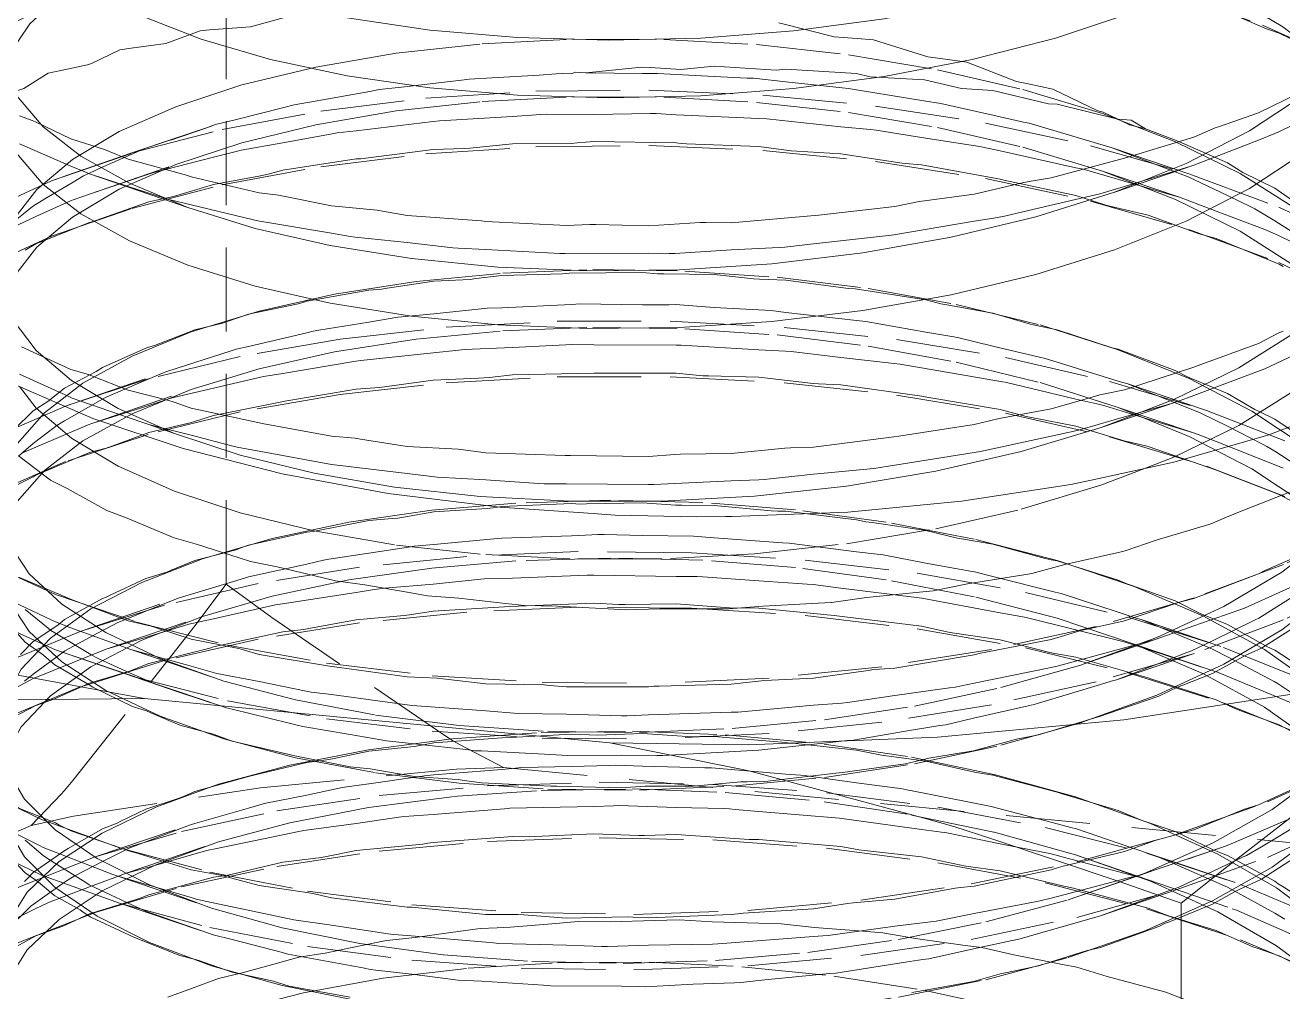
# Model space of a CAD drawing. Header units: millimetres. Extents: x 6 to 204, y 6 to 292.
# Drawn here: x 59.38 to 89.26, y 105.35 to 128.31 of the extents above; entities that cross this region are included whole.
import ezdxf

# ---------------------------------------------------------------- set-up
doc = ezdxf.new("R2010")
doc.units = ezdxf.units.MM
doc.linetypes.add('HIDDEN', pattern=[3, 2, -1])
doc.layers.add('M-VIEW', color=7, linetype='CONTINUOUS', lineweight=0)
doc.layers.add('M-VIEW-HIDD', color=8, linetype='HIDDEN', lineweight=0)

msp = doc.modelspace()

# ---------------------------------------------------------------- linework, layer by layer
at = {"layer": 'M-VIEW', "lineweight": 0}
for p, q in [((85.266, 124.346), (87.15, 124.983)), ((60.885, 124.785), (63.241, 123.98)), ((84.945, 118.753), (86.758, 119.369)), ((62.269, 118.842), (62.929, 118.614)), ((62.203, 112.32), (73.269, 111.265)), ((86.847, 84.457), (86.847, 107.454))]:
    msp.add_line(p, q, dxfattribs=at)
for points in [[(59.006, 131.109), (59.273, 130.606), (59.96, 129.87), (60.915, 129.177), (62.122, 128.543), (63.56, 127.979), (65.205, 127.498), (67.027, 127.11), (68.996, 126.824), (71.078, 126.646), (73.236, 126.581), (75.433, 126.634), (77.631, 126.804), (79.792, 127.09), (81.879, 127.491), (83.856, 128.001), (85.689, 128.612), (87.345, 129.318)], [(63.561, 129.349), (65.205, 128.869), (67.027, 128.48), (68.996, 128.194), (71.078, 128.016), (73.236, 127.952), (75.433, 128.004), (77.631, 128.174), (79.792, 128.461), (81.879, 128.861), (83.856, 129.371), (85.689, 129.983)], [(82.518, 123.746), (82.645, 123.777), (83.754, 124.038), (84.911, 124.301), (85.5, 124.482), (87.048, 124.951), (87.15, 124.983), (88.687, 125.581), (89.074, 125.734), (89.17, 125.773), (90.097, 126.228), (90.876, 126.623), (90.964, 126.669), (91.367, 126.916), (92.438, 127.613), (92.484, 127.643), (93.437, 128.443)], [(95.559, 128.005), (95.795, 127.749), (96.421, 126.65), (96.69, 125.527), (96.595, 124.4), (96.14, 123.287), (95.331, 122.208), (94.184, 121.182), (92.716, 120.225), (90.954, 119.354), (88.928, 118.584), (86.671, 117.928), (84.819, 117.526), (84.224, 117.397), (81.627, 117.001)], [(54.86, 127.225), (54.405, 126.113), (54.31, 124.985), (54.579, 123.863), (55.205, 122.764), (56.178, 121.708), (57.482, 120.712), (59.095, 119.795), (60.988, 118.971), (63.129, 118.254), (65.482, 117.657), (68.006, 117.19), (70.659, 116.861), (72.877, 116.711), (73.395, 116.673), (75.326, 116.631), (76.022, 116.64), (76.166, 116.638), (78.926, 116.747), (81.627, 117.001)], [(81.384, 121.903), (83.391, 122.387), (85.261, 122.975), (86.963, 123.658), (88.467, 124.427), (89.746, 125.271), (90.779, 126.177), (91.548, 127.132)], [(59.243, 126.158), (59.542, 126.049), (59.627, 126.01), (60.463, 125.61), (61.262, 125.359), (61.356, 125.321), (61.828, 125.125), (63.213, 124.749), (63.325, 124.709), (64.939, 124.33), (65.394, 124.274), (65.513, 124.251), (66.654, 124.02), (67.744, 123.914), (67.869, 123.894), (68.455, 123.792), (70.222, 123.663), (70.324, 123.649), (72.242, 123.554), (72.799, 123.578), (72.934, 123.575), (74.192, 123.541), (75.42, 123.621), (75.555, 123.621), (76.154, 123.618), (78.043, 123.783), (78.167, 123.792), (80.042, 124), (80.619, 124.12), (80.75, 124.139), (81.929, 124.298), (83.108, 124.577), (83.233, 124.598), (83.754, 124.682), (85.5, 125.149), (85.582, 125.175), (87.15, 125.651), (87.651, 125.869), (87.758, 125.907), (88.687, 126.228), (89.626, 126.688)], [(81.384, 121.903), (79.284, 121.531), (77.119, 121.272), (74.927, 121.13), (72.744, 121.104), (70.608, 121.194), (68.556, 121.396), (66.624, 121.704), (64.843, 122.111), (63.246, 122.608), (61.858, 123.185), (60.704, 123.829), (59.805, 124.529), (59.174, 125.269), (59.017, 125.613)], [(82.518, 123.746), (82.394, 123.725), (81.929, 123.651), (80.018, 123.327), (79.893, 123.312), (78.111, 123.119), (77.431, 123.038), (77.295, 123.03), (76.154, 122.973), (74.816, 122.89), (74.683, 122.89), (74.192, 122.894), (72.21, 122.884), (72.086, 122.89), (70.324, 122.984), (69.666, 123.011), (69.536, 123.025), (68.455, 123.148), (67.219, 123.274), (67.097, 123.294), (66.654, 123.373), (64.904, 123.666), (64.8, 123.69), (63.325, 124.046), (62.791, 124.17), (62.687, 124.202), (61.828, 124.481), (60.885, 124.785), (60.793, 124.823), (60.463, 124.962), (59.243, 125.488)], [(81.384, 123.273), (83.391, 123.757), (85.264, 124.346)], [(81.384, 123.273), (79.284, 122.901), (77.119, 122.642), (74.927, 122.5), (72.744, 122.475), (70.608, 122.564), (68.556, 122.766), (66.624, 123.074), (64.843, 123.481), (63.244, 123.979)], [(85.959, 117.774), (86.672, 118.048), (88.213, 118.803), (89.535, 119.634), (90.613, 120.53), (91.434, 121.483)], [(82.518, 118.972), (83.754, 119.195), (84.789, 119.492), (84.911, 119.528), (85.03, 119.554), (85.5, 119.652), (87.15, 120.187), (87.253, 120.226), (88.687, 120.751), (89.17, 121), (89.269, 121.042)], [(76.942, 117.518), (77.079, 117.534), (78.111, 117.644), (79.544, 117.781), (80.042, 117.863), (81.929, 118.158), (82.08, 118.181), (83.754, 118.552), (84.371, 118.684), (84.492, 118.711), (85.5, 119.005), (86.645, 119.335), (86.758, 119.369), (87.15, 119.515), (88.687, 120.089), (88.832, 120.145), (90.097, 120.744)], [(82.518, 118.972), (81.929, 118.823), (80.138, 118.549), (80.018, 118.532), (78.111, 118.289), (77.565, 118.271), (77.431, 118.265), (76.154, 118.133), (74.952, 118.119), (74.816, 118.116), (74.192, 118.066), (72.333, 118.087), (72.21, 118.09), (70.324, 118.154), (69.794, 118.223), (69.666, 118.238), (68.455, 118.307), (67.344, 118.481), (67.219, 118.499), (66.654, 118.545), (65.011, 118.85), (64.904, 118.872), (63.325, 119.215), (62.894, 119.363), (62.791, 119.397), (61.828, 119.641), (60.98, 119.975), (60.885, 120.011), (60.463, 120.135), (59.289, 120.669)], [(76.942, 117.518), (76.807, 117.512), (76.154, 117.488), (74.315, 117.399), (74.192, 117.4), (72.242, 117.417), (71.709, 117.415), (71.576, 117.423), (70.324, 117.508), (69.17, 117.571), (69.041, 117.587), (68.455, 117.662), (66.731, 117.864), (66.654, 117.878), (64.939, 118.194), (64.458, 118.277), (64.346, 118.305), (63.325, 118.569), (62.37, 118.81), (62.268, 118.844), (61.828, 118.995), (60.493, 119.454), (60.412, 119.489), (59.243, 120.022)], [(44.594, 119.047), (46.143, 117.863), (48.78, 116.361), (51.848, 115.025), (55.334, 113.857), (59.164, 112.884), (62.203, 112.32)], [(76.709, 117.126), (78.891, 117.364), (81.014, 117.717), (83.041, 118.181), (84.943, 118.753)], [(76.709, 117.126), (74.507, 117.005), (72.322, 117.002), (70.192, 117.115), (68.153, 117.339), (66.242, 117.669), (64.49, 118.097), (62.928, 118.615)], [(85.48, 111.812), (89.689, 112.453), (93.713, 113.325), (96.395, 114.105)], [(86.847, 107.454), (87.885, 108.284), (89.993, 109.915), (90.644, 110.406), (91.141, 110.757), (93.862, 112.609), (94.049, 112.732), (94.205, 112.827), (96.395, 114.105)], [(48.625, 111.101), (50.101, 111.34), (53.098, 111.772), (54.025, 111.892), (54.732, 111.961), (58.601, 112.265), (58.867, 112.282), (59.089, 112.289), (62.203, 112.32)], [(73.269, 111.265), (76.562, 111.219), (81.058, 111.396), (85.48, 111.812)], [(73.269, 111.265), (76.383, 110.639), (76.606, 110.59), (76.871, 110.522), (80.741, 109.48), (81.447, 109.276), (82.374, 108.979), (85.371, 107.975), (86.847, 107.454)]]:
    msp.add_lwpolyline(points, dxfattribs=at)
at = {"layer": 'M-VIEW-HIDD', "lineweight": 0}
for p, q in [((64.153, 115.031), (64.153, 138.028)), ((61.912, 125.277), (63.904, 125.947)), ((85.205, 125.397), (87.026, 124.778)), ((60.904, 124.296), (62.961, 125.004)), ((84.979, 124.841), (86.803, 124.222)), ((60.339, 119.264), (62.744, 120.088)), ((60.962, 118.85), (63.32, 119.655)), ((85.554, 119.796), (87.444, 119.157)), ((85.35, 119.23), (87.136, 118.627)), ((60.687, 113.912), (63.036, 114.711)), ((61.3, 113.489), (63.594, 114.268)), ((85.894, 114.193), (87.853, 113.533)), ((84.494, 113.123), (86.225, 113.717)), ((85.728, 113.609), (87.607, 112.977)), ((61.886, 113.478), (64.095, 112.733)), ((85.306, 112.762), (87.152, 113.389)), ((62.027, 112.814), (64.042, 112.137)), ((70.741, 110.681), (95.787, 108.292)), ((41.91, 101.676), (59.52, 109.303)), ((61.045, 108.555), (63.327, 109.328)), ((61.756, 108.162), (63.975, 108.911)), ((84.159, 107.537), (87.872, 108.803)), ((84.333, 108.609), (86.06, 108.014)), ((86.233, 108.584), (88.256, 107.904)), ((61.554, 108.105), (63.809, 107.342)), ((84.932, 107.158), (86.73, 107.771)), ((61.647, 107.448), (63.844, 106.708))]:
    msp.add_line(p, q, dxfattribs=at)
for points in [[(85.264, 124.346), (86.963, 125.028), (88.467, 125.798), (89.746, 126.642), (90.779, 127.547), (91.548, 128.502), (92.04, 129.49), (92.246, 130.496), (92.162, 131.506), (91.791, 132.504), (91.138, 133.474), (90.214, 134.402), (89.037, 135.274), (87.625, 136.076), (86.004, 136.797), (84.201, 137.427)], [(58.981, 127.586), (59.489, 128.343), (60.274, 129.066), (61.322, 129.739), (62.615, 130.349), (64.131, 130.884), (65.843, 131.333), (67.722, 131.685), (69.736, 131.933), (71.849, 132.071), (74.026, 132.093), (76.227, 131.998), (78.417, 131.786), (80.555, 131.458), (82.607, 131.017), (84.536, 130.47), (86.308, 129.823), (87.894, 129.087)], [(55.821, 126.1), (56.789, 127.013), (58.08, 127.866), (59.671, 128.641), (61.535, 129.324), (63.639, 129.9), (65.949, 130.359), (68.423, 130.689), (71.019, 130.884), (73.692, 130.937), (76.396, 130.847), (79.085, 130.613), (81.713, 130.236), (84.233, 129.721), (86.602, 129.076), (88.78, 128.308), (90.729, 127.431), (92.416, 126.456)], [(84.943, 118.753), (86.672, 119.418), (88.213, 120.173), (89.535, 121.004), (90.613, 121.9), (91.431, 122.847), (91.973, 123.83), (92.23, 124.834), (92.199, 125.845), (91.878, 126.846), (91.275, 127.822), (90.399, 128.759), (89.265, 129.641), (87.894, 130.457)], [(63.244, 123.979), (61.858, 124.555), (60.704, 125.2), (59.805, 125.899), (59.174, 126.639), (58.823, 127.406), (58.758, 128.183), (58.981, 128.957)], [(91.434, 121.483), (91.973, 122.459), (92.23, 123.464), (92.199, 124.474), (91.878, 125.475), (91.275, 126.452), (90.399, 127.388), (89.265, 128.271), (87.894, 129.087)], [(56.933, 125.346), (57.288, 125.797), (57.584, 125.934), (57.894, 126.063), (58.005, 126.12), (58.471, 126.52), (58.782, 126.623), (59.045, 126.701), (59.348, 126.803), (59.928, 127.166), (60.227, 127.237), (60.86, 127.368), (60.955, 127.401), (61.629, 127.722), (61.895, 127.765), (62.722, 127.876), (63.54, 128.175), (63.755, 128.196), (64.732, 128.267), (65.627, 128.517)], [(87.675, 128.735), (88.872, 128.224), (88.97, 128.19), (89.172, 128.122), (90.537, 127.461), (90.707, 127.347), (90.79, 127.3), (91.757, 126.762), (92.267, 126.366), (92.341, 126.316), (92.821, 126.006)], [(77.288, 128.363), (78.602, 128.033), (79.148, 127.993), (79.534, 127.958), (80.343, 127.711), (80.83, 127.557), (81.244, 127.504), (81.757, 127.428), (82.93, 126.968), (83.213, 126.914), (83.795, 126.792), (84.867, 126.274), (84.993, 126.241), (85.341, 126.074)], [(61.612, 125.781), (62.961, 126.374), (64.527, 126.89), (66.283, 127.316), (68.197, 127.644), (70.238, 127.866), (72.37, 127.976), (74.556, 127.97), (76.758, 127.847), (78.939, 127.606), (81.06, 127.25), (83.085, 126.783), (84.979, 126.211), (86.709, 125.542), (88.245, 124.786), (89.561, 123.953), (90.634, 123.056), (91.446, 122.108)], [(92.416, 127.774), (93.81, 126.716), (94.889, 125.593), (95.634, 124.42), (96.031, 123.217), (96.075, 122.003), (95.763, 120.795), (95.102, 119.613), (94.103, 118.476), (92.784, 117.401), (91.166, 116.405), (89.278, 115.502), (87.152, 114.707), (84.826, 114.031), (82.339, 113.483), (79.733, 113.072), (77.055, 112.803), (74.35, 112.677)], [(72.698, 127.179), (74.033, 127.315), (74.226, 127.304), (74.956, 127.255), (75.75, 127.338), (77.222, 127.243), (77.449, 127.267), (79.13, 127.163), (79.459, 127.085), (80.747, 127.008), (80.847, 126.99), (81.626, 126.804), (82.371, 126.762), (83.695, 126.44), (83.899, 126.43), (85.341, 126.074)], [(62.225, 125.381), (62.642, 125.52), (63.646, 125.857), (63.904, 125.947), (64.368, 126.06), (65.525, 126.352), (65.77, 126.415), (66.271, 126.501), (67.571, 126.737), (67.79, 126.778), (68.318, 126.835), (69.744, 127.005), (69.928, 127.029), (70.474, 127.056), (71.588, 127.125), (71.997, 127.15), (72.145, 127.16), (72.36, 127.157), (72.445, 127.197), (72.698, 127.179)], [(72.698, 127.179), (74.048, 127.159), (74.247, 127.161), (74.404, 127.165), (75.75, 127.089), (76.533, 127.054), (76.681, 127.049), (77.449, 126.961), (78.787, 126.823), (78.939, 126.809), (79.13, 126.776), (80.776, 126.506), (80.988, 126.473), (81.135, 126.452), (82.371, 126.17), (83.1, 126.009), (83.232, 125.981), (83.899, 125.781), (85.074, 125.434), (85.205, 125.397), (85.347, 125.343), (86.7, 124.83), (86.886, 124.759), (87, 124.716), (87.945, 124.264), (88.5, 123.992), (88.597, 123.945), (89.071, 123.662), (89.893, 123.144)], [(60, 124.613), (61.912, 125.277), (64.058, 125.832), (66.401, 126.267), (68.901, 126.573), (71.515, 126.742), (74.198, 126.768), (76.903, 126.651), (79.584, 126.389), (82.195, 125.986), (84.69, 125.447), (87.026, 124.778), (89.164, 123.989), (91.066, 123.092), (92.7, 122.1), (94.037, 121.029), (95.055, 119.895), (95.735, 118.715)], [(61.612, 124.411), (62.961, 125.004), (64.527, 125.519), (66.283, 125.946), (68.197, 126.273), (70.238, 126.495), (72.37, 126.605), (74.556, 126.6), (76.758, 126.477), (78.939, 126.236), (81.06, 125.88), (83.085, 125.413), (84.979, 124.841), (86.709, 124.172), (88.245, 123.415), (89.561, 122.582), (90.634, 121.685), (91.446, 120.738)], [(92.416, 126.456), (93.81, 125.398), (94.889, 124.275), (95.634, 123.102), (96.031, 121.899), (96.075, 120.685), (95.763, 119.477), (95.102, 118.295), (94.103, 117.158), (92.784, 116.083), (91.166, 115.087), (89.278, 114.184), (87.152, 113.389), (84.826, 112.713), (82.339, 112.165), (79.733, 111.754), (77.055, 111.485), (74.35, 111.359)], [(58.939, 123.443), (59.633, 123.764), (60.457, 124.134), (60.545, 124.172), (60.903, 124.294), (62.308, 124.774), (62.403, 124.806), (63.85, 125.171), (64.394, 125.312), (64.508, 125.34), (65.5, 125.514), (66.669, 125.731), (66.79, 125.752), (67.246, 125.801), (69.071, 126.019), (69.22, 126.037), (70.958, 126.138), (71.634, 126.185), (71.768, 126.193), (72.889, 126.192), (74.239, 126.208), (74.374, 126.208), (74.846, 126.18), (76.808, 126.09), (77.002, 126.082), (78.758, 125.899), (79.467, 125.833), (79.601, 125.819), (80.676, 125.642), (82.004, 125.437), (82.132, 125.416), (82.545, 125.322), (84.346, 124.924), (84.441, 124.904), (84.551, 124.88), (86.061, 124.437), (86.691, 124.256), (86.803, 124.222), (87.675, 123.896), (88.769, 123.484), (88.872, 123.444), (89.172, 123.304), (90.537, 122.648)], [(62.225, 125.381), (60, 124.613), (63.646, 125.857)], [(85.341, 126.074), (85.657, 126.056), (86.002, 125.849)], [(85.341, 126.074), (85.618, 125.946), (86.002, 125.849)], [(86.002, 125.849), (86.686, 125.585), (86.804, 125.537), (87.945, 125.037), (88.315, 124.814), (89.071, 124.436), (89.647, 124.034), (89.734, 123.975)], [(62.928, 118.615), (61.585, 119.209), (60.482, 119.87), (59.638, 120.582), (59.068, 121.333), (58.782, 122.106), (58.785, 122.887), (59.078, 123.661), (59.654, 124.41), (60.503, 125.122), (61.612, 125.781)], [(65.042, 124.745), (65.152, 124.773), (65.5, 124.865), (67.246, 125.134), (67.35, 125.139), (67.47, 125.153), (69.071, 125.357), (69.811, 125.378), (69.942, 125.39), (70.958, 125.494), (72.361, 125.503), (72.491, 125.512), (72.889, 125.543), (74.846, 125.512), (74.967, 125.499), (75.095, 125.493), (76.808, 125.428), (77.581, 125.327), (77.717, 125.318), (78.758, 125.255), (80.16, 125.037), (80.289, 125.025), (80.676, 124.992), (82.545, 124.653), (82.664, 124.619), (82.782, 124.593), (84.346, 124.265), (85.034, 124.044), (85.153, 124.014), (86.061, 123.794), (87.249, 123.365), (87.357, 123.334), (87.675, 123.246), (89.172, 122.635), (89.268, 122.58)], [(62.225, 125.381), (61.124, 124.895), (61.022, 124.848), (60.765, 124.728), (60.522, 124.582), (59.846, 124.185), (59.55, 124.001), (59.337, 123.825), (58.826, 123.415), (58.603, 123.214), (58.435, 123.009), (58.086, 122.595)], [(60, 123.295), (61.912, 123.959), (64.058, 124.514), (66.401, 124.949), (68.901, 125.255), (71.515, 125.423), (74.198, 125.45), (76.903, 125.333), (79.584, 125.071), (82.195, 124.668), (84.69, 124.129), (87.026, 123.459), (89.164, 122.671), (91.066, 121.774), (92.7, 120.782), (94.037, 119.711), (95.055, 118.577), (95.735, 117.397)], [(59.376, 122.964), (59.633, 123.116), (60.903, 123.627), (60.962, 123.642), (61.054, 123.673), (62.313, 124.112), (62.901, 124.239), (63.85, 124.527), (64.927, 124.725), (65.042, 124.745)], [(60, 124.613), (58.356, 123.854), (57.007, 123.015), (55.977, 122.112), (55.284, 121.163), (54.94, 120.187), (54.95, 119.201), (55.314, 118.225), (56.026, 117.279), (57.075, 116.379), (58.441, 115.544), (60.101, 114.79), (62.027, 114.132), (64.185, 113.583), (66.538, 113.155), (69.046, 112.857), (71.665, 112.696), (74.35, 112.677)], [(59.005, 120.134), (58.782, 120.736), (58.785, 121.517), (59.078, 122.29), (59.654, 123.04), (60.503, 123.752), (61.612, 124.411)], [(60, 123.295), (58.356, 122.536), (57.007, 121.697), (55.977, 120.794), (55.284, 119.845), (54.94, 118.869), (54.95, 117.883), (55.314, 116.907), (56.026, 115.96), (57.075, 115.061), (58.441, 114.226), (60.101, 113.472), (62.027, 112.814), (64.185, 112.265), (66.538, 111.837), (69.046, 111.539), (71.665, 111.378), (74.35, 111.359)], [(62.453, 120.702), (62.556, 120.744), (63.408, 121.074), (64.068, 121.236), (64.179, 121.275), (64.686, 121.446), (65.868, 121.694), (65.998, 121.734), (66.068, 121.755), (67.541, 122.018), (67.841, 122.04), (67.978, 122.062), (69.091, 122.229), (69.948, 122.272), (70.089, 122.29), (70.702, 122.366), (72.145, 122.406), (72.303, 122.423), (74.048, 122.437), (74.404, 122.406), (74.554, 122.405), (75.75, 122.385), (76.681, 122.283), (76.829, 122.278), (77.449, 122.254), (78.939, 122.056), (79.1, 122.047), (80.776, 121.786), (81.135, 121.693), (81.275, 121.668), (82.371, 121.466), (83.232, 121.215), (83.366, 121.188), (83.899, 121.074), (85.205, 120.645), (85.347, 120.612), (86.7, 120.111), (87, 119.957), (87.109, 119.912), (87.945, 119.561), (88.597, 119.179), (88.696, 119.133), (89.071, 118.953), (89.983, 118.337)], [(66.731, 121.923), (68.672, 122.225), (70.729, 122.42), (72.869, 122.503), (75.053, 122.471), (77.245, 122.322), (79.407, 122.057), (81.503, 121.678), (83.495, 121.19), (85.35, 120.6), (87.036, 119.915), (88.525, 119.145), (89.79, 118.302), (90.81, 117.397), (91.567, 116.446), (92.049, 115.461), (92.247, 114.458)], [(69.69, 111.677), (71.801, 111.537), (73.977, 111.512), (76.178, 111.604), (78.368, 111.814), (80.509, 112.14), (82.562, 112.578), (84.494, 113.123), (86.27, 113.768), (87.861, 114.502), (89.237, 115.316), (90.376, 116.198), (91.258, 117.133), (91.868, 118.109), (92.195, 119.109), (92.233, 120.12), (91.982, 121.125), (91.446, 122.108)], [(69.69, 111.677), (67.679, 111.928), (65.803, 112.283), (64.095, 112.733), (62.584, 113.27), (61.296, 113.882), (60.253, 114.556), (59.475, 115.279), (58.973, 116.037), (58.756, 116.814), (58.83, 117.594), (59.191, 118.363), (59.834, 119.105), (60.748, 119.805), (61.917, 120.45), (63.32, 121.025), (64.935, 121.52), (66.731, 121.923)], [(68.23, 121.371), (69.091, 121.452), (70.211, 121.571), (70.353, 121.587), (70.702, 121.599), (72.36, 121.675), (72.566, 121.688), (74.048, 121.67), (74.683, 121.67), (74.831, 121.672), (75.75, 121.608), (76.957, 121.538), (77.107, 121.531), (77.449, 121.487), (79.13, 121.292), (79.356, 121.27), (80.776, 121.018), (81.396, 120.914), (81.535, 120.892), (82.371, 120.689), (83.48, 120.428), (83.615, 120.397), (83.899, 120.308), (85.347, 119.858), (85.427, 119.834), (85.554, 119.796), (86.7, 119.342), (87.204, 119.14), (87.312, 119.098), (87.945, 118.784), (88.779, 118.357), (88.879, 118.307), (89.071, 118.189), (90.065, 117.54)], [(68.23, 121.371), (67.541, 121.253), (66.357, 121.063), (66.224, 121.04), (66.068, 121.001), (64.686, 120.678), (64.388, 120.611), (64.276, 120.574), (63.408, 120.297), (62.744, 120.088), (62.643, 120.044), (62.246, 119.878), (61.306, 119.477), (61.212, 119.426), (60.316, 118.916), (60.129, 118.804), (60.064, 118.752), (59.566, 118.372), (59.216, 118.073)], [(66.731, 120.553), (68.672, 120.855), (70.729, 121.05), (72.869, 121.133), (75.053, 121.101), (77.245, 120.952), (79.407, 120.687), (81.503, 120.308), (83.495, 119.82), (85.35, 119.23), (87.036, 118.544), (88.525, 117.775), (89.79, 116.931), (90.81, 116.027), (91.567, 115.075), (92.049, 114.09), (92.247, 113.087)], [(66.859, 120.854), (69.384, 121.134), (72.015, 121.276), (74.705, 121.276), (77.409, 121.132), (80.08, 120.843), (82.673, 120.414), (85.141, 119.849), (87.444, 119.157), (89.54, 118.347), (91.394, 117.431), (92.974, 116.424), (94.253, 115.339), (95.209, 114.195), (95.824, 113.009), (96.089, 111.8), (95.999, 110.585), (95.556, 109.385)], [(66.859, 120.854), (64.483, 120.442), (62.298, 119.909), (60.339, 119.264), (58.642, 118.522), (57.236, 117.696), (56.145, 116.804), (55.388, 115.863), (54.977, 114.89), (54.921, 113.904), (55.219, 112.925), (55.867, 111.972), (56.853, 111.062), (58.161, 110.213), (59.769, 109.443), (61.647, 108.766), (63.764, 108.196), (66.084, 107.744)], [(69.69, 110.307), (71.801, 110.167), (73.977, 110.142), (76.178, 110.234), (78.368, 110.444), (80.509, 110.77), (82.562, 111.208), (84.494, 111.753), (86.27, 112.397), (87.861, 113.132), (89.237, 113.946), (90.376, 114.827), (91.258, 115.763), (91.868, 116.738), (92.195, 117.739), (92.233, 118.749), (91.982, 119.754), (91.446, 120.738)], [(62.453, 120.702), (62.344, 120.67), (62.246, 120.642), (61.212, 120.177), (61.068, 120.082), (60.316, 119.686), (60.006, 119.44), (59.941, 119.387), (59.566, 119.149), (59.119, 118.706), (59.066, 118.652), (58.969, 118.575), (58.532, 117.993), (58.509, 117.936), (58.483, 117.871), (58.257, 117.405), (58.211, 117.121), (58.202, 117.062), (58.149, 116.798), (58.195, 116.314), (58.2, 116.256), (58.208, 116.181)], [(69.69, 110.307), (67.679, 110.558), (65.803, 110.912), (64.095, 111.363), (62.584, 111.9), (61.296, 112.512), (60.253, 113.186), (59.475, 113.909), (58.973, 114.667), (58.756, 115.443), (58.83, 116.224), (59.191, 116.993), (59.834, 117.735), (60.748, 118.435), (61.917, 119.079), (63.32, 119.655), (64.935, 120.149), (66.731, 120.553)], [(65.042, 119.969), (65.5, 120.04), (67.237, 120.33), (67.35, 120.349), (69.071, 120.524), (69.681, 120.593), (69.811, 120.606), (70.958, 120.653), (72.228, 120.721), (72.361, 120.727), (72.889, 120.718), (74.846, 120.709), (74.967, 120.709), (76.808, 120.595), (77.447, 120.564), (77.581, 120.556), (78.758, 120.415), (80.028, 120.277), (80.16, 120.261), (80.676, 120.168), (82.664, 119.829), (84.346, 119.431), (84.915, 119.3), (85.034, 119.272), (86.061, 118.954), (87.137, 118.624), (87.249, 118.589), (87.675, 118.422), (89.172, 117.831), (89.268, 117.791)], [(58.516, 117.067), (59.568, 117.584), (59.633, 117.623), (60.903, 118.158), (61.3, 118.265), (61.398, 118.299), (62.313, 118.635), (63.269, 118.856), (63.375, 118.888), (63.85, 119.041), (65.437, 119.355), (65.544, 119.379), (67.246, 119.665), (67.797, 119.701), (69.071, 119.88), (70.151, 119.926), (70.283, 119.931)], [(59.3, 118.145), (59.633, 118.289), (60.876, 118.815), (60.962, 118.85), (62.313, 119.28), (62.795, 119.434), (62.901, 119.466), (63.008, 119.49), (63.85, 119.685), (65.042, 119.969)], [(66.859, 119.535), (69.384, 119.816), (72.015, 119.958), (74.705, 119.958), (77.409, 119.814), (80.08, 119.525), (82.673, 119.096), (85.141, 118.531), (87.444, 117.839), (89.54, 117.029), (91.394, 116.113), (92.974, 115.106), (94.253, 114.021), (95.209, 112.877), (95.824, 111.691), (96.089, 110.482), (95.999, 109.267), (95.556, 108.067)], [(70.283, 119.931), (70.412, 119.945), (70.958, 120.008), (72.889, 120.048), (72.979, 120.048), (74.846, 120.044), (75.478, 119.984), (75.615, 119.98), (76.808, 119.951), (78.099, 119.8), (78.232, 119.793), (78.758, 119.768), (80.681, 119.497), (80.801, 119.475), (82.545, 119.185), (83.162, 119.018), (83.287, 118.992), (84.346, 118.787), (85.516, 118.43), (85.633, 118.403), (86.061, 118.307), (87.709, 117.736), (87.806, 117.697), (89.172, 117.167), (89.667, 116.898)], [(76.709, 115.755), (74.507, 115.635), (72.322, 115.632), (70.192, 115.744), (68.153, 115.969), (66.242, 116.299), (64.49, 116.727), (62.929, 117.244), (61.585, 117.839), (60.482, 118.499), (59.638, 119.212), (59.245, 119.729)], [(66.859, 119.535), (64.483, 119.124), (62.298, 118.59), (60.339, 117.946), (58.642, 117.204), (57.236, 116.378), (56.145, 115.486), (55.388, 114.545), (54.977, 113.572), (54.921, 112.586), (55.219, 111.607), (55.867, 110.654), (56.853, 109.744), (58.161, 108.895), (59.769, 108.125), (61.647, 107.448), (63.764, 106.878), (66.084, 106.426)], [(66.084, 107.744), (68.566, 107.421), (71.167, 107.234), (73.844, 107.189), (76.549, 107.287), (79.235, 107.53), (81.858, 107.914), (84.37, 108.437), (86.73, 109.089), (88.896, 109.863), (90.831, 110.747), (92.502, 111.727), (93.88, 112.788), (94.94, 113.915), (95.666, 115.09), (96.043, 116.294), (96.066, 117.509), (95.735, 118.715)], [(59.218, 118.079), (59.613, 117.782), (59.981, 117.506), (60.374, 117.307), (60.894, 117.018), (61.322, 116.781), (61.799, 116.602), (62.446, 116.328), (62.915, 116.131), (63.472, 115.977), (64.245, 115.727), (64.736, 115.57), (65.364, 115.445), (66.259, 115.228), (66.754, 115.11), (67.445, 115.018), (68.454, 114.842), (68.936, 114.76), (69.679, 114.705), (70.793, 114.578), (71.245, 114.528), (72.03, 114.513), (73.227, 114.444), (73.643, 114.421), (74.456, 114.449)], [(76.709, 115.755), (78.891, 115.993), (81.014, 116.347), (83.041, 116.811), (84.938, 117.381), (85.959, 117.774)], [(66.084, 106.426), (68.566, 106.103), (71.167, 105.916), (73.844, 105.871), (76.549, 105.969), (79.235, 106.212), (81.858, 106.596), (84.37, 107.119), (86.73, 107.771), (88.896, 108.545), (90.831, 109.428), (92.502, 110.408), (93.88, 111.47), (94.94, 112.597), (95.666, 113.772), (96.043, 114.976), (96.066, 116.191), (95.735, 117.397)], [(89.421, 117.219), (88.31, 116.786), (87.886, 116.606), (87.577, 116.472), (87.504, 116.45), (86.255, 116.075), (85.515, 115.823), (85.387, 115.794), (84.08, 115.498), (83.295, 115.29), (83.107, 115.258), (81.771, 115.042), (80.957, 114.879)], [(65.484, 106.875), (63.809, 107.342), (62.336, 107.893), (61.091, 108.517), (60.094, 109.201), (59.364, 109.931), (58.913, 110.694), (58.748, 111.472), (58.873, 112.252), (59.285, 113.017), (59.978, 113.752), (60.939, 114.444), (62.151, 115.077), (63.594, 115.639), (65.243, 116.118), (67.07, 116.504), (69.041, 116.788), (71.125, 116.963)], [(68.23, 116.605), (68.364, 116.628), (69.091, 116.748), (70.353, 116.828), (70.501, 116.85), (70.702, 116.878), (72.36, 116.946), (72.566, 116.935), (72.717, 116.939), (74.048, 116.964), (74.831, 116.906), (74.979, 116.906), (75.75, 116.903), (77.107, 116.773), (77.265, 116.77), (77.449, 116.765), (79.13, 116.564), (79.356, 116.515), (79.504, 116.495), (80.776, 116.312), (81.535, 116.126), (81.673, 116.104), (82.371, 115.985), (83.615, 115.64), (83.758, 115.613), (83.899, 115.585), (85.347, 115.132), (85.554, 115.041), (85.675, 114.999), (86.7, 114.637), (87.312, 114.332), (87.42, 114.29), (87.945, 114.079), (88.879, 113.551), (88.985, 113.503), (89.071, 113.464), (90.065, 112.815)], [(90.92, 105.772), (91.646, 106.732), (92.092, 107.724), (92.252, 108.732), (92.122, 109.741), (91.705, 110.736), (91.008, 111.7), (90.043, 112.62), (88.827, 113.482), (87.38, 114.272), (85.728, 114.979), (83.899, 115.593), (81.925, 116.105), (79.839, 116.508), (77.679, 116.797), (75.482, 116.97), (73.284, 117.025), (71.125, 116.963)], [(68.23, 116.605), (68.095, 116.592), (67.541, 116.543), (66.224, 116.288), (66.068, 116.27), (64.686, 115.958), (64.506, 115.894), (64.388, 115.851), (63.408, 115.594), (62.845, 115.364), (62.744, 115.322), (62.246, 115.17), (61.399, 114.772), (61.306, 114.726), (61.212, 114.693), (60.316, 114.198), (60.198, 114.101), (60.129, 114.043), (59.566, 113.669), (59.267, 113.362)], [(59.365, 112.732), (59.566, 112.896), (60.248, 113.396), (60.318, 113.449), (61.212, 113.934), (61.473, 114.07), (61.565, 114.119), (62.246, 114.395), (62.935, 114.669), (63.036, 114.711), (63.408, 114.821), (64.589, 115.177), (64.686, 115.207), (66.068, 115.51), (66.463, 115.6), (66.594, 115.631), (67.541, 115.768), (68.484, 115.916), (68.619, 115.938), (69.091, 115.976), (70.605, 116.116), (70.702, 116.126), (72.36, 116.185), (72.84, 116.206), (72.989, 116.214), (73.135, 116.212), (74.048, 116.189), (75.258, 116.173)], [(75.258, 116.173), (75.75, 116.132), (77.372, 116.018), (77.533, 116.009), (79.13, 115.802), (79.624, 115.743), (79.769, 115.727), (80.776, 115.535), (81.795, 115.35), (81.935, 115.326), (82.371, 115.214), (83.853, 114.843), (83.994, 114.81), (85.347, 114.369), (85.775, 114.23), (85.894, 114.193), (86.7, 113.86), (87.516, 113.519), (87.625, 113.474), (87.945, 113.309), (89.054, 112.72), (89.151, 112.667), (90.065, 112.051)], [(75.212, 115.779), (72.516, 115.806), (69.871, 115.69), (67.323, 115.435), (64.916, 115.048), (62.691, 114.536), (60.687, 113.912), (58.939, 113.186), (57.477, 112.376), (56.325, 111.495), (55.504, 110.561), (55.027, 109.592), (54.904, 108.608), (55.136, 107.626), (55.719, 106.667), (56.643, 105.747), (57.893, 104.886), (59.446, 104.1)], [(90.92, 104.401), (91.646, 105.362), (92.092, 106.354), (92.252, 107.362), (92.122, 108.371), (91.705, 109.366), (91.008, 110.33), (90.043, 111.25), (88.827, 112.111), (87.38, 112.902), (85.728, 113.609), (83.899, 114.223), (81.925, 114.735), (79.839, 115.138), (77.679, 115.427), (75.482, 115.6), (73.284, 115.655), (71.125, 115.593)], [(75.212, 115.779), (77.914, 115.607), (80.574, 115.292), (83.146, 114.837), (85.587, 114.248), (87.853, 113.533), (89.907, 112.702), (91.712, 111.768), (93.238, 110.744), (94.457, 109.648), (95.35, 108.494), (95.901, 107.302), (96.099, 106.09), (95.943, 104.877), (95.434, 103.682), (94.581, 102.523), (93.399, 101.419), (91.909, 100.386)], [(76.942, 112.746), (78.111, 112.801), (79.411, 112.984), (79.544, 113.004), (79.674, 113.014), (80.042, 113.04), (81.929, 113.353), (82.08, 113.393), (82.201, 113.418), (83.754, 113.717), (84.492, 113.94), (84.615, 113.968), (85.5, 114.165), (86.758, 114.592), (86.868, 114.621), (87.15, 114.693), (88.687, 115.281), (88.832, 115.358), (88.926, 115.4), (90.097, 115.908)], [(58.208, 115.418), (58.421, 114.873), (58.434, 114.831), (58.824, 114.233), (58.978, 114.096), (59.026, 114.041), (59.375, 113.656), (59.811, 113.35), (59.873, 113.295), (60.08, 113.114), (60.898, 112.642), (60.986, 112.589), (61.929, 112.128), (62.262, 112.022), (62.36, 111.98), (63.055, 111.687), (63.844, 111.472), (63.954, 111.431), (64.3, 111.304), (65.616, 110.996), (65.749, 110.963), (67.101, 110.692), (67.576, 110.648)], [(65.484, 105.505), (63.809, 105.972), (62.336, 106.523), (61.091, 107.147), (60.094, 107.831), (59.364, 108.561), (58.913, 109.323), (58.748, 110.102), (58.873, 110.881), (59.285, 111.646), (59.978, 112.382), (60.939, 113.073), (62.151, 113.706), (63.594, 114.268), (65.243, 114.747), (67.07, 115.133), (69.041, 115.417), (71.125, 115.593)], [(68.565, 112.151), (68.455, 112.166), (66.654, 112.41), (66.172, 112.469), (66.053, 112.492), (64.939, 112.719), (63.936, 112.914), (63.825, 112.944), (63.325, 113.083), (61.886, 113.478), (60.463, 114), (60.095, 114.136), (60.011, 114.176), (59.243, 114.546), (58.561, 114.888), (58.488, 114.932), (58.179, 115.126)], [(58.516, 112.234), (59.494, 112.755), (59.568, 112.793), (59.633, 112.82), (60.903, 113.332), (61.205, 113.453), (61.3, 113.489), (62.313, 113.794), (63.161, 114.052), (63.269, 114.083), (63.85, 114.209), (65.329, 114.539), (65.437, 114.562), (67.246, 114.838), (67.673, 114.907), (67.797, 114.926), (67.924, 114.936), (69.071, 115.037), (70.283, 115.158)], [(76.942, 112.746), (76.154, 112.655), (74.444, 112.613), (74.315, 112.608), (74.192, 112.597), (72.242, 112.592), (71.839, 112.629), (71.709, 112.64), (70.324, 112.667), (69.3, 112.785), (69.17, 112.799), (68.455, 112.83), (66.848, 113.057), (66.731, 113.072), (66.654, 113.077), (64.939, 113.367), (64.567, 113.473), (64.458, 113.502), (63.325, 113.728), (62.475, 114.004), (62.37, 114.037), (61.828, 114.164), (60.582, 114.628), (60.493, 114.66), (59.243, 115.193)], [(68.565, 112.151), (68.688, 112.143), (70.324, 112.024), (71.089, 111.959), (72.242, 111.944), (73.548, 111.91), (73.683, 111.907), (74.192, 111.93), (76.154, 111.992), (76.31, 111.997), (78.111, 112.158), (78.786, 112.211), (78.92, 112.223), (80.042, 112.39), (81.344, 112.571), (81.474, 112.59), (81.929, 112.686), (83.754, 113.057), (83.928, 113.092), (85.5, 113.522), (86.11, 113.685), (86.225, 113.717), (87.15, 114.042), (88.242, 114.427), (88.348, 114.465), (88.687, 114.615), (90.097, 115.25)], [(89.573, 112.166), (89.172, 112.335), (87.709, 112.942), (87.609, 112.976), (86.061, 113.479), (85.516, 113.656), (85.397, 113.687), (84.346, 113.946), (83.162, 114.245), (83.038, 114.268), (82.545, 114.355), (80.681, 114.701), (80.557, 114.717), (78.758, 114.938), (78.099, 115.027), (77.963, 115.037), (76.808, 115.11), (75.478, 115.21), (75.344, 115.212), (74.846, 115.215), (72.889, 115.25), (72.73, 115.247), (70.958, 115.177), (70.283, 115.158)], [(59.52, 109.303), (60.245, 110.056), (60.356, 110.179), (60.513, 110.371), (63.388, 114.012), (64.153, 115.031)], [(70.741, 110.681), (69.711, 111.218), (69.553, 111.308), (69.329, 111.453), (65.24, 114.239), (64.153, 115.031)], [(74.456, 114.449), (75.646, 114.449), (76.089, 114.447), (76.917, 114.515), (78.219, 114.579), (78.541, 114.596), (79.369, 114.713), (80.707, 114.852), (80.957, 114.879)], [(74.533, 110.963), (74.681, 110.971), (75.25, 111.007), (76.809, 111.088), (76.952, 111.106), (78.64, 111.292), (78.912, 111.318), (79.063, 111.332), (80.298, 111.543), (81.114, 111.674), (81.254, 111.696), (81.909, 111.849), (83.212, 112.146), (83.353, 112.177), (83.459, 112.209), (84.932, 112.652), (85.181, 112.726), (85.306, 112.762), (86.314, 113.149), (86.982, 113.407), (87.092, 113.449), (87.592, 113.688), (88.586, 114.179), (88.693, 114.23), (88.754, 114.267), (89.788, 114.914)], [(75.212, 114.461), (72.516, 114.488), (69.871, 114.372), (67.323, 114.117), (64.916, 113.729), (62.691, 113.218), (60.687, 112.593), (58.939, 111.868), (57.477, 111.057), (56.325, 110.177), (55.504, 109.243), (55.027, 108.274), (54.904, 107.29), (55.136, 106.308), (55.719, 105.348), (56.643, 104.429), (57.893, 103.568), (59.446, 102.781)], [(58.516, 111.571), (59.633, 112.153), (59.97, 112.267), (60.058, 112.305), (60.903, 112.684), (61.756, 112.934), (61.854, 112.97), (62.313, 113.149), (63.766, 113.517), (63.85, 113.544), (65.5, 113.904), (65.998, 113.958), (66.119, 113.979), (67.246, 114.19), (68.387, 114.286), (68.513, 114.304), (69.071, 114.393), (70.893, 114.503), (72.889, 114.582), (73.487, 114.549), (73.623, 114.55), (74.846, 114.568), (76.112, 114.471), (76.808, 114.465), (78.604, 114.286), (78.73, 114.272)], [(65.484, 106.875), (67.332, 106.503), (69.322, 106.233), (71.418, 106.073), (73.585, 106.027), (75.784, 106.098), (77.979, 106.287), (80.131, 106.592), (82.203, 107.011), (84.159, 107.537), (85.966, 108.164), (87.591, 108.883), (89.008, 109.684), (90.191, 110.554), (91.12, 111.481), (91.779, 112.451), (92.157, 113.448), (92.247, 114.458)], [(75.212, 114.461), (77.914, 114.289), (80.574, 113.974), (83.146, 113.519), (85.587, 112.93), (87.853, 112.215), (89.907, 111.384), (91.712, 110.45), (93.238, 109.426), (94.457, 108.33), (95.35, 107.176), (95.901, 105.984), (96.099, 104.772), (95.943, 103.559), (95.434, 102.364), (94.581, 101.205), (93.399, 100.101), (91.909, 99.068)], [(59.375, 114.432), (59.925, 113.988), (59.988, 113.935), (60.08, 113.876), (60.935, 113.367), (61.05, 113.302), (61.142, 113.249), (61.929, 112.899), (62.447, 112.674), (62.544, 112.631), (63.055, 112.463), (64.044, 112.136), (64.156, 112.098), (64.3, 112.064), (65.653, 111.735), (65.843, 111.688), (65.977, 111.653), (67.101, 111.464), (67.828, 111.335), (67.96, 111.31), (68.629, 111.243), (69.921, 111.097), (70.066, 111.079), (70.224, 111.073), (71.87, 110.988), (72.118, 110.972), (72.272, 110.961), (73.551, 110.97), (74.385, 110.965), (74.533, 110.963)], [(67.576, 110.648), (68.629, 110.468), (69.527, 110.406), (69.665, 110.395), (69.807, 110.374), (70.224, 110.314), (71.87, 110.237), (72.008, 110.233), (73.551, 110.197), (74.106, 110.235), (74.254, 110.234), (75.25, 110.233), (76.382, 110.337), (76.534, 110.339), (76.952, 110.347), (78.64, 110.541), (78.801, 110.562), (80.298, 110.77), (80.85, 110.901), (80.989, 110.923), (81.909, 111.074), (82.964, 111.358), (83.103, 111.383), (83.459, 111.452), (84.932, 111.899), (85.087, 111.954), (86.314, 112.375), (86.772, 112.595), (86.883, 112.637), (87.592, 112.913), (88.401, 113.356), (88.506, 113.401), (88.754, 113.511), (89.819, 114.187)], [(78.73, 114.272), (78.853, 114.258), (80.676, 114.033), (81.275, 113.899), (81.405, 113.879), (82.545, 113.709), (83.725, 113.411), (83.848, 113.388), (84.346, 113.3), (86.061, 112.81), (86.148, 112.781), (87.675, 112.286), (88.162, 112.063), (88.266, 112.023), (89.172, 111.69), (90.072, 111.221), (90.165, 111.181), (90.537, 111.025), (91.757, 110.298), (91.819, 110.253), (92.821, 109.557)], [(62.544, 112.631), (60.101, 113.472), (64.044, 112.136)], [(65.484, 105.505), (67.332, 105.132), (69.322, 104.863), (71.418, 104.703), (73.585, 104.657), (75.784, 104.728), (77.979, 104.916), (80.131, 105.222), (82.203, 105.64), (84.159, 106.167), (85.966, 106.794), (87.591, 107.513), (89.008, 108.314), (90.191, 109.184), (91.12, 110.111), (91.779, 111.08), (92.157, 112.078), (92.247, 113.087)], [(60.827, 103.196), (59.893, 103.892), (59.229, 104.632), (58.847, 105.399), (58.752, 106.179), (58.947, 106.957), (59.427, 107.716), (60.186, 108.443), (61.209, 109.121), (62.479, 109.738), (63.975, 110.281), (65.669, 110.738), (67.533, 111.1), (69.535, 111.359), (71.641, 111.507), (73.812, 111.541), (76.013, 111.458), (78.206, 111.257)], [(59.365, 107.968), (59.418, 108.026), (59.566, 108.183), (60.318, 108.705), (60.402, 108.754), (61.212, 109.222), (61.565, 109.355), (61.655, 109.401), (62.246, 109.692), (63.036, 109.948), (63.14, 109.993), (63.408, 110.108), (64.686, 110.465), (64.84, 110.502), (66.068, 110.799), (66.594, 110.867), (66.722, 110.894), (67.541, 111.066), (68.619, 111.176), (68.758, 111.202), (69.091, 111.262), (70.702, 111.387), (70.912, 111.395), (72.36, 111.474), (72.989, 111.45), (74.048, 111.483), (75.11, 111.419), (75.258, 111.411)], [(75.258, 111.411), (75.411, 111.414), (75.75, 111.417), (77.449, 111.276), (77.533, 111.261), (77.687, 111.246), (79.13, 111.092), (79.769, 110.963), (79.911, 110.945), (80.776, 110.832), (81.935, 110.565), (82.079, 110.543), (82.371, 110.498), (83.899, 110.097), (83.994, 110.061), (84.126, 110.023), (85.347, 109.66), (85.894, 109.427), (86.011, 109.389), (86.7, 109.157), (87.625, 108.714), (87.738, 108.671), (87.945, 108.592), (89.071, 107.977), (89.151, 107.917), (89.242, 107.861), (90.065, 107.342)], [(88.44, 98.376), (89.719, 99.215), (90.755, 100.116), (91.529, 101.065), (92.028, 102.048), (92.243, 103.051), (92.172, 104.057), (91.814, 105.051), (91.177, 106.02), (90.271, 106.947), (89.112, 107.818), (87.719, 108.622), (86.117, 109.346), (84.333, 109.979), (82.397, 110.514), (80.343, 110.941), (78.206, 111.257)], [(58.969, 106.849), (59.461, 107.331), (59.515, 107.385), (59.566, 107.425), (60.316, 107.953), (60.462, 108.048), (60.543, 108.102), (61.212, 108.449), (61.735, 108.709), (61.825, 108.755), (62.246, 108.917), (63.221, 109.287), (63.327, 109.328), (63.408, 109.351), (64.686, 109.713), (64.933, 109.784), (65.058, 109.822), (66.068, 110.025), (66.836, 110.187), (66.964, 110.215), (67.541, 110.291), (68.866, 110.479), (69.008, 110.501), (69.091, 110.506), (70.702, 110.633), (71.025, 110.662), (71.175, 110.677), (72.36, 110.7), (73.266, 110.729), (73.412, 110.734), (74.048, 110.71), (75.528, 110.672), (75.685, 110.669), (77.449, 110.52), (77.804, 110.495), (77.955, 110.485), (79.13, 110.318), (80.039, 110.197), (80.182, 110.18), (80.328, 110.151), (80.776, 110.06), (82.335, 109.754)], [(59.52, 109.303), (60.528, 109.521), (64.966, 110.198), (69.628, 110.637), (70.741, 110.681)], [(55.583, 101.363), (55.066, 102.328), (54.9, 103.312), (55.09, 104.295), (55.632, 105.258), (56.516, 106.183), (57.728, 107.052), (59.246, 107.848), (61.045, 108.555), (63.092, 109.16), (65.354, 109.649), (67.791, 110.012), (70.361, 110.241), (73.019, 110.33), (75.72, 110.276), (78.417, 110.078), (81.064, 109.736), (83.615, 109.255)], [(68.565, 107.36), (68.455, 107.363), (66.654, 107.584), (66.288, 107.668), (66.172, 107.694), (64.939, 107.878), (64.049, 108.113), (63.936, 108.142), (63.325, 108.251), (61.984, 108.657), (61.886, 108.685), (60.463, 109.173), (60.178, 109.32), (60.095, 109.362), (59.243, 109.706), (58.635, 110.071), (58.561, 110.115), (58.179, 110.295)], [(68.565, 107.36), (70.324, 107.188), (70.957, 107.186), (71.089, 107.187), (71.224, 107.179), (72.242, 107.103), (73.683, 107.131), (73.814, 107.125), (74.192, 107.106), (76.154, 107.187), (76.31, 107.208), (76.439, 107.217), (78.111, 107.324), (78.92, 107.451), (79.055, 107.464), (80.042, 107.55), (81.474, 107.812), (81.6, 107.828), (81.929, 107.864), (83.754, 108.249), (83.928, 108.305), (84.044, 108.334), (85.5, 108.686), (86.225, 108.946), (86.341, 108.979), (87.15, 109.202), (88.348, 109.686), (88.45, 109.72), (88.687, 109.794), (90.097, 110.44)], [(60.827, 101.826), (59.893, 102.522), (59.229, 103.261), (58.847, 104.029), (58.752, 104.809), (58.947, 105.587), (59.427, 106.346), (60.186, 107.072), (61.209, 107.751), (62.479, 108.368), (63.975, 108.911), (65.669, 109.368), (67.533, 109.73), (69.535, 109.989), (71.641, 110.137), (73.812, 110.171), (76.013, 110.088), (78.206, 109.887)], [(58.208, 109.934), (58.364, 109.549), (58.384, 109.487), (58.434, 109.338), (58.824, 108.763), (58.891, 108.694), (59.375, 108.179), (59.634, 108.005), (59.695, 107.953), (60.08, 107.63), (60.683, 107.297), (60.76, 107.243), (60.935, 107.122), (61.979, 106.643)], [(58.516, 106.767), (59.633, 107.329), (59.884, 107.451), (59.97, 107.491), (60.903, 107.843), (61.657, 108.126), (61.756, 108.162), (62.313, 108.316), (63.665, 108.698), (63.766, 108.726), (63.85, 108.742), (65.5, 109.078), (65.88, 109.159), (65.998, 109.183), (67.246, 109.349), (68.26, 109.496), (68.387, 109.513), (69.071, 109.561), (70.77, 109.701), (70.893, 109.71), (72.889, 109.755), (73.354, 109.771), (73.487, 109.775), (74.846, 109.727), (75.975, 109.702), (76.112, 109.698), (76.247, 109.684), (76.808, 109.633), (78.73, 109.477)], [(88.44, 97.005), (89.719, 97.845), (90.755, 98.746), (91.529, 99.695), (92.028, 100.678), (92.243, 101.68), (92.172, 102.686), (91.814, 103.681), (91.177, 104.649), (90.271, 105.576), (89.112, 106.448), (87.719, 107.252), (86.117, 107.976), (84.333, 108.609), (82.397, 109.143), (80.343, 109.571), (78.206, 109.887)], [(82.335, 109.754), (83.899, 109.34), (84.228, 109.255), (84.358, 109.222), (85.347, 108.885), (86.116, 108.622), (86.233, 108.584), (86.7, 108.383), (87.821, 107.894), (87.945, 107.84), (89.071, 107.219), (89.312, 107.08)], [(63.55, 107.527), (63.445, 107.556), (63.325, 107.592), (61.828, 108.027), (61.554, 108.105), (61.46, 108.14), (60.463, 108.525), (59.803, 108.782), (59.718, 108.824), (59.243, 109.063), (58.306, 109.553), (58.238, 109.596), (58.179, 109.634)], [(63.55, 107.527), (63.658, 107.505), (64.939, 107.237), (65.761, 107.058), (66.654, 106.935), (68.007, 106.733), (68.129, 106.716), (68.455, 106.692), (70.324, 106.532), (70.505, 106.514), (70.63, 106.503), (72.242, 106.461), (73.08, 106.429), (73.216, 106.425), (74.192, 106.456), (75.706, 106.485), (75.839, 106.489), (76.154, 106.517), (78.111, 106.668), (78.331, 106.682), (78.458, 106.692), (80.042, 106.908), (80.89, 107.014), (81.022, 107.032), (81.929, 107.212), (83.375, 107.487), (83.498, 107.511), (83.754, 107.579), (85.5, 108.032), (85.721, 108.088), (85.83, 108.116), (87.15, 108.56), (87.872, 108.803), (87.98, 108.841), (88.687, 109.141), (89.833, 109.637)], [(67.576, 105.885), (67.709, 105.869), (68.629, 105.762), (69.665, 105.631), (70.224, 105.602), (71.698, 105.506), (71.87, 105.495), (73.551, 105.484), (73.955, 105.476), (74.106, 105.472), (75.25, 105.53), (76.235, 105.569), (76.382, 105.573), (76.952, 105.635), (78.489, 105.784), (78.64, 105.797), (80.298, 106.057), (80.706, 106.117), (80.85, 106.137), (81.909, 106.371), (82.83, 106.568), (82.964, 106.595), (83.459, 106.738), (84.822, 107.128), (84.932, 107.158), (86.314, 107.663), (86.659, 107.791), (86.772, 107.831), (87.592, 108.211), (88.3, 108.547), (88.401, 108.593), (88.754, 108.797), (89.727, 109.385)], [(78.73, 109.477), (80.676, 109.204), (81.149, 109.143), (81.275, 109.125), (82.545, 108.868), (83.6, 108.663), (83.725, 108.638), (84.346, 108.47), (85.934, 108.049), (86.061, 108.013), (88.06, 107.325), (88.162, 107.289), (89.172, 106.849), (89.977, 106.491), (90.072, 106.448), (90.537, 106.195), (91.672, 105.551), (91.757, 105.501), (92.821, 104.729)], [(58.776, 106.213), (59.633, 106.678), (60.274, 106.909), (60.362, 106.949), (60.903, 107.201), (62.094, 107.57), (62.186, 107.606), (62.313, 107.658), (63.85, 108.071), (64.156, 108.117), (64.268, 108.142), (65.5, 108.429), (66.416, 108.541), (66.538, 108.564), (67.246, 108.707), (68.825, 108.86), (68.942, 108.879), (69.071, 108.902), (70.958, 109.04), (71.355, 109.031), (71.487, 109.037), (72.889, 109.107), (73.956, 109.061), (74.092, 109.064), (74.846, 109.085), (76.583, 108.972), (76.708, 108.972), (76.808, 108.972), (78.758, 108.802), (79.19, 108.723), (79.322, 108.707), (80.676, 108.557), (81.733, 108.336), (82.545, 108.225), (84.055, 107.865), (84.175, 107.836)], [(83.615, 109.255), (86.026, 108.642), (88.256, 107.904), (90.265, 107.053), (92.02, 106.101), (93.49, 105.063), (94.65, 103.954), (95.48, 102.792), (95.965, 101.595), (96.097, 100.381), (95.874, 99.17), (95.3, 97.98), (94.384, 96.83), (93.142, 95.738), (91.597, 94.72), (89.773, 93.793), (87.704, 92.97), (85.424, 92.263)], [(55.583, 100.045), (55.066, 101.01), (54.9, 101.993), (55.09, 102.976), (55.632, 103.94), (56.516, 104.865), (57.728, 105.734), (59.246, 106.53), (61.045, 107.237), (63.092, 107.842), (65.354, 108.331), (67.791, 108.694), (70.361, 108.923), (73.019, 109.012), (75.72, 108.958), (78.417, 108.76), (81.064, 108.418), (83.615, 107.937)], [(59.375, 108.953), (59.75, 108.638), (59.811, 108.585), (60.08, 108.404), (60.819, 107.945), (60.898, 107.895), (61.929, 107.413), (62.161, 107.307), (62.262, 107.26), (63.055, 106.984), (63.736, 106.747), (63.844, 106.708), (64.3, 106.593), (65.491, 106.284), (65.616, 106.25), (67.101, 105.978), (67.439, 105.913), (67.576, 105.885)], [(80.445, 105.336), (80.591, 105.361), (81.909, 105.596), (82.576, 105.784), (82.71, 105.811), (83.459, 105.966), (84.591, 106.327), (84.726, 106.358), (84.932, 106.407), (86.314, 106.903), (86.451, 106.972), (86.566, 107.018), (87.592, 107.435), (88.11, 107.728), (88.21, 107.773), (88.754, 108.025), (89.565, 108.551)], [(83.615, 107.937), (86.026, 107.324), (88.256, 106.586), (90.265, 105.735), (92.02, 104.783), (93.49, 103.744), (94.65, 102.636), (95.48, 101.474), (95.965, 100.277), (96.097, 99.063), (95.874, 97.852), (95.3, 96.662), (94.384, 95.512), (93.142, 94.42), (91.597, 93.402), (89.773, 92.475), (87.704, 91.652), (85.424, 90.945)], [(84.175, 107.836), (84.29, 107.816), (86.061, 107.342), (86.458, 107.186), (86.569, 107.151), (87.675, 106.811), (88.552, 106.424), (88.655, 106.386), (89.172, 106.205), (90.435, 105.573), (90.537, 105.531), (91.757, 104.831), (92.04, 104.605), (92.113, 104.555), (92.821, 104.082)], [(62.77, 105.228), (63.328, 105.433), (63.974, 105.668), (64.536, 105.8), (65.228, 105.993), (65.878, 106.171), (66.504, 106.273), (67.301, 106.437), (67.96, 106.57), (68.641, 106.639), (69.49, 106.759), (70.186, 106.855), (70.594, 106.873), (70.912, 106.887), (71.894, 106.97), (72.519, 107.02), (73.277, 107.013), (74.334, 107.044), (74.919, 107.059), (75.698, 107.011), (76.811, 106.984), (77.344, 106.97), (78.131, 106.879), (79.282, 106.789), (79.755, 106.751), (80.535, 106.617), (81.717, 106.453), (82.109, 106.401), (82.868, 106.227)], [(61.979, 106.643), (63.055, 106.211), (63.422, 106.118), (63.532, 106.088), (63.639, 106.05), (64.3, 105.819), (65.276, 105.607), (65.398, 105.568), (65.653, 105.49), (67.101, 105.222)], [(82.868, 106.227), (84.027, 106.001), (84.364, 105.934), (85.088, 105.714), (86.215, 105.417), (86.482, 105.345), (87.158, 105.084), (88.225, 104.716), (88.425, 104.647)], [(59.14, 99.286), (58.809, 100.057), (58.766, 100.838), (59.012, 101.613), (59.543, 102.368), (60.35, 103.086), (61.419, 103.755), (62.731, 104.36), (64.264, 104.888), (65.991, 105.329), (67.882, 105.673), (69.905, 105.912), (72.025, 106.041), (74.205, 106.054), (76.407, 105.949), (78.594, 105.727), (80.727, 105.39), (82.77, 104.94)]]:
    msp.add_lwpolyline(points, dxfattribs=at)

doc.saveas('drawing.dxf')
